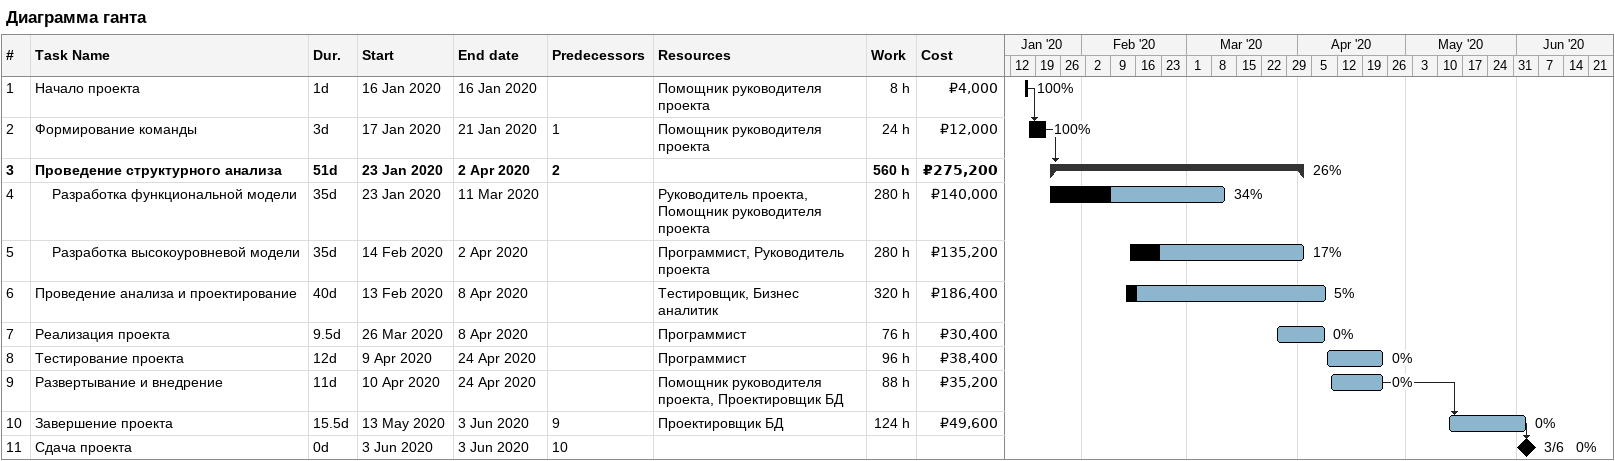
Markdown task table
Диаграмма ганта

| ID | Level | Task | Duration | Start | Finish | Predecessors | Resources | % complete | Work (h) | Cost (₽) |
|---|---|---|---|---|---|---|---|---|---|---|
| 1 | 1 | Начало проекта | 1d | 2020-01-16 | 2020-01-16 |  | Помощник руководителя проекта | 100 | 8 | 4000 |
| 2 | 1 | Формирование команды | 3d | 2020-01-17 | 2020-01-21 | 1 | Помощник руководителя проекта | 100 | 24 | 12000 |
| 3 | 1 | **Проведение структурного анализа** | 51d | 2020-01-23 | 2020-04-02 | 2 |  | 26 | 560 | 275200 |
| 4 | 2 | Разработка функциональной модели | 35d | 2020-01-23 | 2020-03-11 |  | Руководитель проекта, Помощник руководителя проекта | 34 | 280 | 140000 |
| 5 | 2 | Разработка высокоуровневой модели | 35d | 2020-02-14 | 2020-04-02 |  | Программист, Руководитель проекта | 17 | 280 | 135200 |
| 6 | 1 | Проведение анализа и проектирование | 40d | 2020-02-13 | 2020-04-08 |  | Тестировщик, Бизнес аналитик | 5 | 320 | 186400 |
| 7 | 1 | Реализация проекта | 9.5d | 2020-03-26 | 2020-04-08 |  | Программист | 0 | 76 | 30400 |
| 8 | 1 | Тестирование проекта | 12d | 2020-04-09 | 2020-04-24 |  | Программист | 0 | 96 | 38400 |
| 9 | 1 | Развертывание и внедрение | 11d | 2020-04-10 | 2020-04-24 |  | Помощник руководителя проекта, Проектировщик БД | 0 | 88 | 35200 |
| 10 | 1 | Завершение проекта | 15.5d | 2020-05-13 | 2020-06-03 | 9 | Проектировщик БД | 0 | 124 | 49600 |
| 11 | 1 | Сдача проекта | 0d | 2020-06-03 | 2020-06-03 | 10 |  | 0 |  |  |
